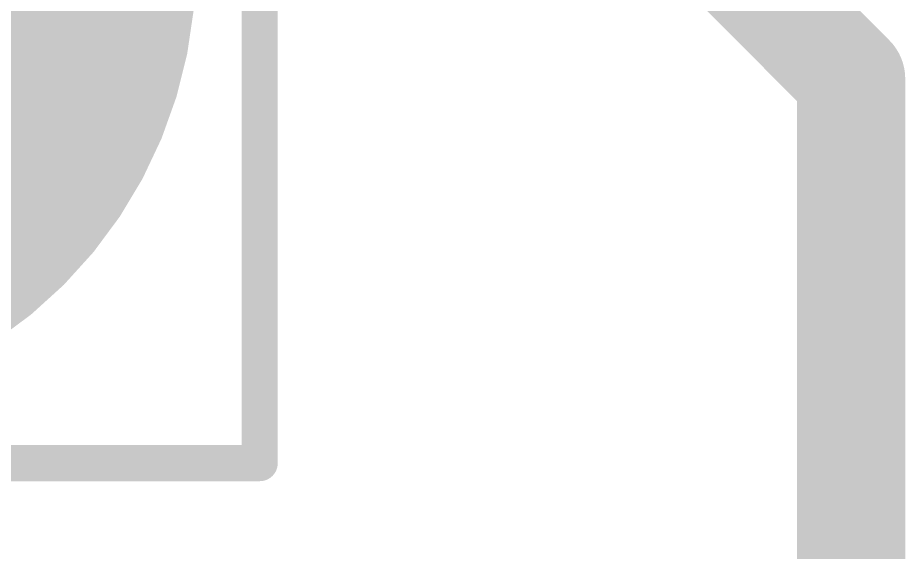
# Model space of a CAD drawing. Extents: x -28 to 79, y -27 to 67.
# Drawn here: x 40.71 to 45.71, y 47.5 to 50.51 of the extents above; entities that cross this region are included whole.
import ezdxf

# ---------------------------------------------------------------- set-up
doc = ezdxf.new("R2010")
doc.units = 0
for name, color, linetype in [('1', 12, 'CONTINUOUS'), ('17', 110, 'CONTINUOUS'), ('21', 41, 'CONTINUOUS')]:
    doc.layers.add(name, color=color, linetype=linetype)

# ---------------------------------------------------------------- blocks, each defined once
blk = doc.blocks.new('ROUNDP')
at = {"const_width": 0.5}
blk.add_lwpolyline([(0, -0.25, 1), (0, 0.25, 1), (0, -0.25)], format="xyb", dxfattribs=at)

msp = doc.modelspace()

# ---------------------------------------------------------------- linework, layer by layer
at = {"layer": '1', "const_width": 0.6096}
for points in [[(45.4025, 50.165), (40.3225, 55.245)], [(45.4025, 39.37), (45.4025, 50.165)]]:
    msp.add_lwpolyline(points, dxfattribs=at)
at = {"layer": '1', "const_width": 0.3048}
for points in [[(45.5549, 50.165, 1), (45.2501, 50.165)], [(45.2947, 50.0572, 1), (45.5103, 50.2728)]]:
    msp.add_lwpolyline(points, format="xyb", dxfattribs=at)
at = {"layer": '21', "const_width": 0.2032}
for points in [[(42.07, 48), (42.07, 53.34)], [(11.27, 48), (42.07, 48)]]:
    msp.add_lwpolyline(points, dxfattribs=at)
at = {"layer": '21', "const_width": 0.1016}
for points in [[(42.07, 47.9492, 1), (42.07, 48.0508)], [(42.0192, 48, 1), (42.1208, 48)]]:
    msp.add_lwpolyline(points, format="xyb", dxfattribs=at)

# ---------------------------------------------------------------- block references
at = {"layer": '17', "xscale": 5.08, "yscale": 5.08}
msp.add_blockref('ROUNDP', (39.17, 50.8), dxfattribs=at)
msp.add_blockref('ROUNDP', (39.17, 50.8), dxfattribs=at)

doc.saveas('drawing.dxf')
